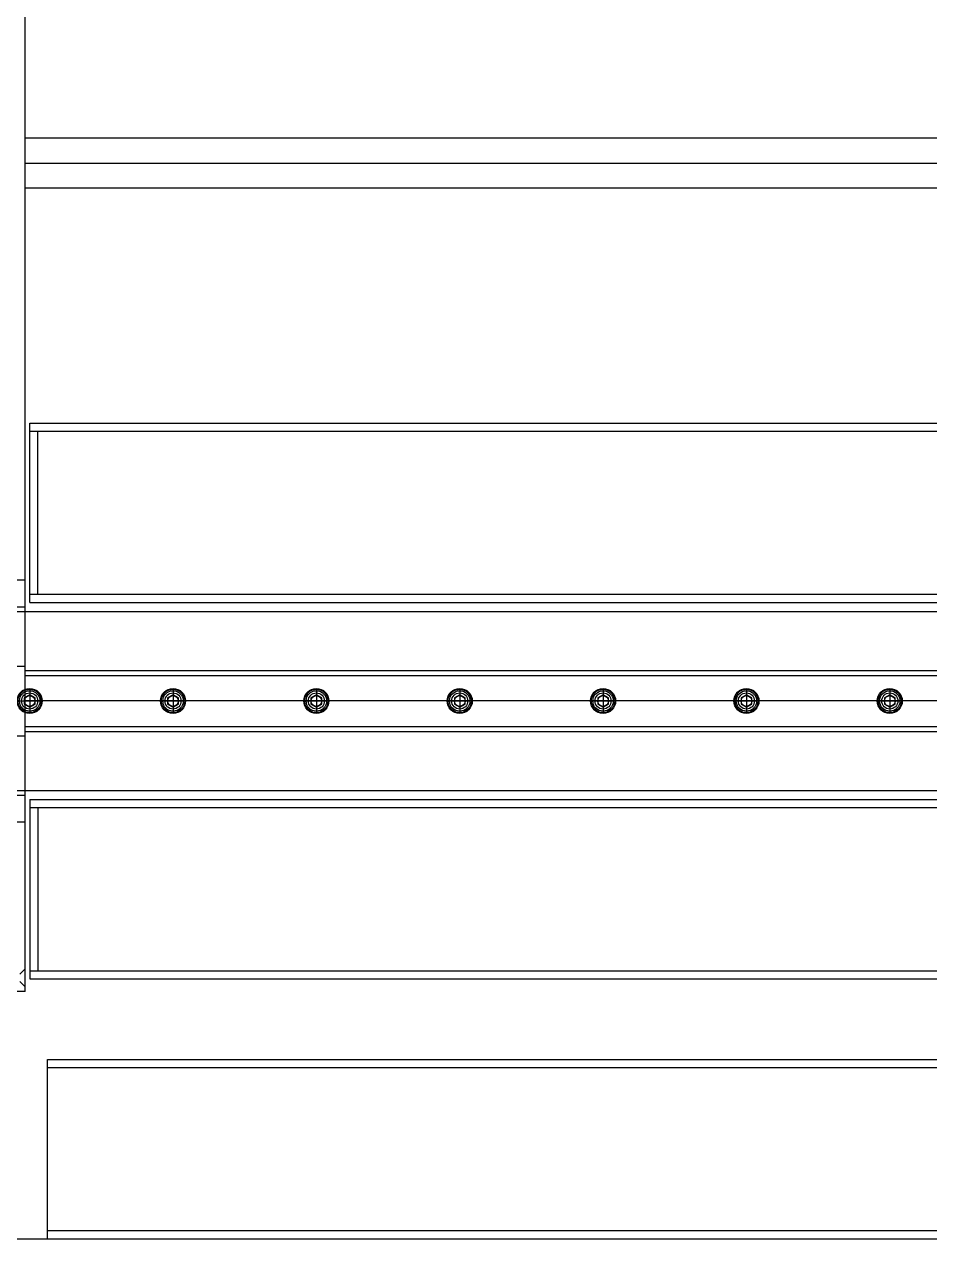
# Model space of a CAD drawing. Header units: millimetres. Extents: x 4133871 to 4440428, y -545651 to -495191.
# Drawn here: x 4157606 to 4158111, y -518394 to -517717 of the extents above; entities that cross this region are included whole.
import ezdxf

# ---------------------------------------------------------------- set-up
doc = ezdxf.new("R2010")
doc.units = ezdxf.units.MM
doc.header["$LTSCALE"] = 60
doc.layers.add('EQUIPMENT', color=6, linetype='Continuous')

# ---------------------------------------------------------------- blocks, each defined once
blk = doc.blocks.new('EQ')
at = {"layer": 'EQUIPMENT', "color": 253}
for p, q in [((-11067.5, 18894.49), (-11067.5, 19818.49)), ((-10465, 19370.49), (-11067.5, 19370.49)), ((-11067.5, 19356.49), (-9805, 19356.49)), ((-10465, 19342.49), (-11067.5, 19342.49)), ((-11065, 19111.49), (-11065, 19211.49)), ((-11065, 19211.49), (-10055, 19211.49)), ((-11065, 19206.99), (-10055, 19206.99)), ((-11060.5, 19115.99), (-11060.5, 19206.99)), ((-11142.5, 19123.99), (-11067.5, 19123.99)), ((-11065, 19115.99), (-10055, 19115.99)), ((-11305, 19106.49), (-10055, 19106.49)), ((-11142.5, 19108.99), (-11067.5, 19108.99)), ((-11065, 19111.49), (-10055, 19111.49)), ((-11142.5, 19075.99), (-11067.5, 19075.99)), ((-11067.5, 19073.49), (-10055, 19073.49)), ((-11067.5, 19070.79), (-10055, 19070.79)), ((-11065, 19059.96), (-11068, 19058.22)), ((-11068, 19058.22), (-11068, 19054.76)), ((-11065, 19063.49), (-11065, 19049.49)), ((-11065, 19062.99), (-11065, 19049.99)), ((-11062, 19058.22), (-11065, 19059.96)), ((-11062, 19054.76), (-11062, 19058.22)), ((-10985, 19059.96), (-10988, 19058.22)), ((-10988, 19058.22), (-10988, 19054.76)), ((-10985, 19063.49), (-10985, 19049.49)), ((-10985, 19062.99), (-10985, 19049.99)), ((-10982, 19058.22), (-10985, 19059.96)), ((-10982, 19054.76), (-10982, 19058.22)), ((-10905, 19059.96), (-10908, 19058.22)), ((-10908, 19058.22), (-10908, 19054.76)), ((-10905, 19063.49), (-10905, 19049.49)), ((-10905, 19062.99), (-10905, 19049.99)), ((-10902, 19058.22), (-10905, 19059.96)), ((-10902, 19054.76), (-10902, 19058.22)), ((-10825, 19059.96), (-10828, 19058.22)), ((-10828, 19058.22), (-10828, 19054.76)), ((-10825, 19063.49), (-10825, 19049.49)), ((-10825, 19062.99), (-10825, 19049.99)), ((-10822, 19058.22), (-10825, 19059.96)), ((-10822, 19054.76), (-10822, 19058.22)), ((-10745, 19059.96), (-10748, 19058.22)), ((-10748, 19058.22), (-10748, 19054.76)), ((-10745, 19063.49), (-10745, 19049.49)), ((-10745, 19062.99), (-10745, 19049.99)), ((-10742, 19058.22), (-10745, 19059.96)), ((-10742, 19054.76), (-10742, 19058.22)), ((-10665, 19059.96), (-10668, 19058.22)), ((-10668, 19058.22), (-10668, 19054.76)), ((-10665, 19063.49), (-10665, 19049.49)), ((-10665, 19062.99), (-10665, 19049.99)), ((-10662, 19058.22), (-10665, 19059.96)), ((-10662, 19054.76), (-10662, 19058.22)), ((-10585, 19059.96), (-10588, 19058.22)), ((-10588, 19058.22), (-10588, 19054.76)), ((-10585, 19063.49), (-10585, 19049.49)), ((-10585, 19062.99), (-10585, 19049.99)), ((-10582, 19058.22), (-10585, 19059.96)), ((-10582, 19054.76), (-10582, 19058.22)), ((-11142.5, 19056.49), (-11067.5, 19056.49)), ((-11071.5, 19056.49), (-11058.5, 19056.49)), ((-11068, 19054.76), (-11065, 19053.03)), ((-10055, 19056.49), (-11067.5, 19056.49)), ((-11065, 19053.03), (-11062, 19054.76)), ((-10991.5, 19056.49), (-10978.5, 19056.49)), ((-10988, 19054.76), (-10985, 19053.03)), ((-10985, 19053.03), (-10982, 19054.76)), ((-10911.5, 19056.49), (-10898.5, 19056.49)), ((-10908, 19054.76), (-10905, 19053.03)), ((-10905, 19053.03), (-10902, 19054.76)), ((-10831.5, 19056.49), (-10818.5, 19056.49)), ((-10828, 19054.76), (-10825, 19053.03)), ((-10825, 19053.03), (-10822, 19054.76)), ((-10751.5, 19056.49), (-10738.5, 19056.49)), ((-10748, 19054.76), (-10745, 19053.03)), ((-10745, 19053.03), (-10742, 19054.76)), ((-10671.5, 19056.49), (-10658.5, 19056.49)), ((-10668, 19054.76), (-10665, 19053.03)), ((-10665, 19053.03), (-10662, 19054.76)), ((-10591.5, 19056.49), (-10578.5, 19056.49)), ((-10588, 19054.76), (-10585, 19053.03)), ((-10585, 19053.03), (-10582, 19054.76)), ((-11067.5, 19042.19), (-10055, 19042.19)), ((-11067.5, 19039.49), (-10055, 19039.49)), ((-11142.5, 19036.99), (-11067.5, 19036.99)), ((-11305, 19006.49), (-10055, 19006.49)), ((-11142.5, 19003.99), (-11067.5, 19003.99)), ((-11065, 19001.49), (-10055, 19001.49)), ((-11065, 19001.49), (-11065, 18901.49)), ((-11065, 18996.99), (-10055, 18996.99)), ((-11060.5, 18996.99), (-11060.5, 18905.99)), ((-11142.5, 18988.99), (-11067.5, 18988.99)), ((-11070.5, 18903.99), (-11067.5, 18906.99)), ((-11065, 18905.99), (-10055, 18905.99)), ((-11067.5, 18896.99), (-11070.5, 18899.99)), ((-11065, 18901.49), (-10055, 18901.49)), ((-11067.5, 18894.49), (-11142.5, 18894.49)), ((-11055, 18856.49), (-10055, 18856.49)), ((-11055, 18756.49), (-11055, 18856.49)), ((-11055, 18851.99), (-10055, 18851.99)), ((-11055, 18760.99), (-10055, 18760.99)), ((-12255, 18756.49), (-8955, 18756.49))]:
    blk.add_line(p, q, dxfattribs=at)
for centre, radius in [((-11065, 19056.49), 7), ((-11065, 19056.49), 6.5), ((-11065, 19056.49), 5.7), ((-11065, 19056.49), 4.5), ((-11065, 19056.49), 3), ((-10985, 19056.49), 7), ((-10985, 19056.49), 6.5), ((-10985, 19056.49), 5.7), ((-10985, 19056.49), 4.5), ((-10985, 19056.49), 3), ((-10905, 19056.49), 7), ((-10905, 19056.49), 6.5), ((-10905, 19056.49), 5.7), ((-10905, 19056.49), 4.5), ((-10905, 19056.49), 3), ((-10825, 19056.49), 7), ((-10825, 19056.49), 6.5), ((-10825, 19056.49), 5.7), ((-10825, 19056.49), 4.5), ((-10825, 19056.49), 3), ((-10745, 19056.49), 7), ((-10745, 19056.49), 6.5), ((-10745, 19056.49), 5.7), ((-10745, 19056.49), 4.5), ((-10745, 19056.49), 3), ((-10665, 19056.49), 7), ((-10665, 19056.49), 6.5), ((-10665, 19056.49), 5.7), ((-10665, 19056.49), 4.5), ((-10665, 19056.49), 3), ((-10585, 19056.49), 7), ((-10585, 19056.49), 6.5), ((-10585, 19056.49), 5.7), ((-10585, 19056.49), 4.5), ((-10585, 19056.49), 3)]:
    blk.add_circle(centre, radius, dxfattribs=at)

msp = doc.modelspace()

# ---------------------------------------------------------------- block references
at = {"layer": 'EQUIPMENT', "color": 3}
msp.add_blockref('EQ', (4168674.05, -537150.97), dxfattribs=at)

doc.saveas('drawing.dxf')
